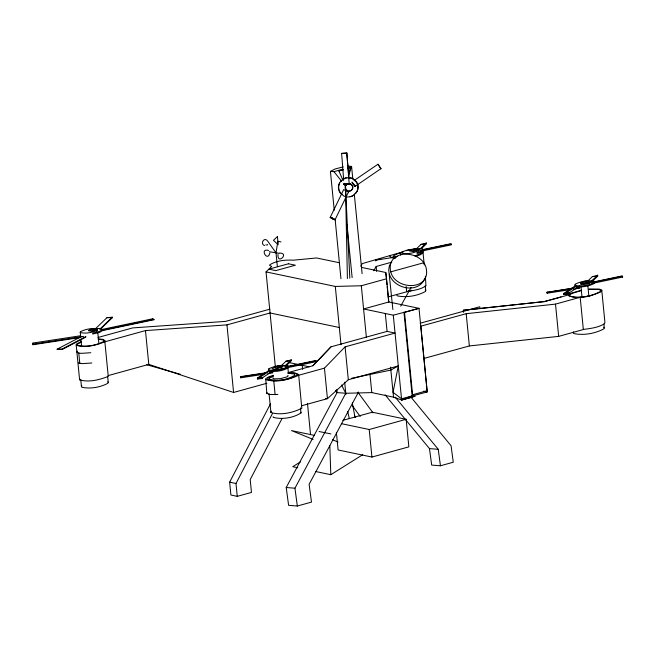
<?xml version="1.0" encoding="UTF-8"?>
<svg xmlns="http://www.w3.org/2000/svg" width="659" height="659" viewBox="0 0 659 659"><rect width="100%" height="100%" fill="white"/><g stroke="black" fill="none" stroke-linecap="round" stroke-linejoin="round"><path stroke-width="0.99" d="M240.774 377.796L240.741 376.586L240.774 377.796L263.798 374.271M573.017 288.057L547.11 292.324L571.971 288.527M98.125 338.891L102.623 339.319L105.218 340.777L104.863 341.807L108.249 376.38C99.41 379.881 88.932 382.582 79.607 379.864L76.222 345.291L76.271 344.13L80.942 341.7M79.607 379.864L79.657 378.703M578.981 287.39L576.996 287.448M272.571 372.071L272.81 372.887L267.801 373.653M277.373 266.673L276.014 252.825L277.884 241.26L281.022 241.919M301.558 405.787L327.441 398.646L348.323 379.741L398.267 365.951L393.052 392.352L401.529 398.819L401.644 399.997L412.476 397.105L412.163 395.886L401.529 398.819L393.291 315.191L363.587 308.964L388.826 301.987L419.091 308.338L393.291 315.191M240.708 376.956L265.585 373.118M272.735 372.047L269.572 372.508M581.559 290.232L571.345 293.173L568.651 294.878L568.651 295.734C578.824 300.043 591.708 295.949 601.296 291.624L601.758 290.141L599.591 289.136L589.113 289.07M277.843 394.444L269.358 394.502L266.837 393.365L265.692 378.678L268.963 376.734L273.518 375.317M266.837 393.365L267.052 392.525M288.914 372.78L295.018 372.978L298.626 374.419L301.806 408.292C292.588 412.822 280.915 415.475 270.923 412.55L271.253 411.208M347.4 278.609L345.473 185.986L346 184.034M348.364 175.245L350.464 167.427L351.577 166.398L348.051 166.142M349.797 278.18L345.473 185.986L346.066 184.075L346.082 184.644L345.489 184.215M348.43 176.414L351.379 166.842L347.507 167.913M277.999 254.399C277.118 265.511 289.976 252.768 279.309 253.072M334.237 210.237L330.431 171.398L335.192 168.943L343.158 166.908M335.258 219.892L330.167 217.519L343.668 189.586L348.545 191.86A24.712 8.295 27.8 0 1 347.342 191.25M332.993 219.216L333.24 218.747L333.742 218.986L332.993 219.216L333.536 219.414M335.11 219.653L330.447 217.157L331.007 217.478A23.996 8.056 27.8 0 0 332.729 218.434L333.314 218.739A25.89 8.691 27.8 0 0 335.11 219.653L348.545 191.86M391.116 262.323L389.321 265.931L388.736 269.959L392.871 309.541M424.849 278.345C418.654 294.202 393.621 288.963 389.395 274.144M425.269 285.627L425.763 290.693L425.335 291.558C417.048 295.99 406.628 297.761 397.393 295.899L396.842 295.191M282.044 418.498L250.206 479.571L251.466 492.43L237.248 496.351L230.897 495.016L229.637 482.166L270.511 403.778M237.248 496.351L235.988 483.5L272.579 413.308M358.504 392.08L309.112 484.299L311.493 502.109L297.324 506.021L288.601 505.321L286.22 487.512L337.062 392.583L336.757 389.527M297.324 506.021L294.944 488.212L345.777 393.275L341.568 385.037M80.25 332.194L80.53 331.683C85.472 329.072 91.683 327.976 97.178 329.129L97.211 330.068C92.26 332.68 86.049 333.775 80.555 332.622L80.25 332.194L80.637 336.181M77.325 351.099L76.872 351.931L77.367 352.614L80.991 353.372L90.81 352.73M102.59 330.414L99.707 332.35L92.68 334.047M107.648 376.396L108.249 382.517L107.812 383.324C100.119 387.385 90.464 389.074 81.922 387.294L81.444 386.627L81.881 385.828M268.839 369.823L268.872 370.91C275.223 372.236 282.406 370.976 288.123 367.961L288.453 367.36M273.04 377.747L272.793 378.208L273.839 378.859L280.512 378.645L287.143 376.816L288.148 375.852L287.868 375.473M584.08 283.428C595.983 280.116 573.256 282.983 583.19 283.543C597.993 281.945 581.765 278.708 580.851 284.128M573.684 331.831L573.182 332.762L573.734 333.528C583.652 335.604 594.846 333.635 603.776 328.923L604.278 327.993L603.891 323.964M400.697 306.155L411.059 287.464M360.786 266.195L362.318 263.575L403.555 251.656M373.653 270.75L376.149 266.475L391.743 262.175M88.495 330.678C93.998 326.864 103.512 329.986 90.678 331.156C82.342 330.192 103.274 328.067 91.84 331.082M97.268 330.711L97.178 329.129M274.358 367.623C279.861 363.809 289.375 366.939 276.541 368.109C268.205 367.137 289.136 365.012 277.703 368.027M409.412 250.815C414.915 247.001 424.429 250.132 411.595 251.293C403.259 250.329 424.19 248.204 412.756 251.219M418.185 250.848L418.201 250.362M341.024 180.928L339.385 183.301A10 9.728 -8.6 0 0 340.143 192.881L343.965 196.094A9.621 9.358 -8.6 0 0 353.677 195.303L357.203 191.242A10 9.728 -8.6 0 0 356.445 181.67L352.623 178.449A9.621 9.358 -8.6 0 0 348.512 177.535M345.777 189.668L345.473 185.986L347.062 184.19A3.707 3.608 -8.6 0 1 350.802 183.886L352.277 185.121A3.855 3.748 -8.6 0 1 352.565 188.812L350.983 190.616A3.707 3.608 -8.6 0 1 347.244 190.921L345.761 189.677A3.855 3.748 -8.6 0 1 345.473 185.986L344.311 183.326M346.337 184.841L345.802 185.657A3.855 3.748 -8.6 0 0 345.497 186.571M351.708 189.965L352.244 189.149A3.855 3.748 -8.6 0 0 351.955 185.459L350.481 184.223A3.707 3.608 -8.6 0 0 346.741 184.528M355.563 193.614L356.956 191.505A10 9.728 -8.6 0 0 356.198 181.925L352.376 178.704A9.621 9.358 -8.6 0 0 342.664 179.503M267.628 244.505L266.936 245.214M300.496 407.921L300.982 412.938C293.28 417.987 282.233 419.618 273.312 417.419L273.139 416.677M288.032 372.615L312.959 365.729L331.016 346.815L387.072 331.395L395.038 333.067L345.094 346.856L324.45 368.142L298.568 375.292C288.749 379.922 275.923 382.895 265.486 379.518M347.005 152.979L341.617 153.423A24.292 5.799 -4.5 0 1 346.799 153.193L349.023 178.63M330.167 217.519L332.82 218.442M381.017 168.613L380.811 168.836A25.841 8.707 59.6 0 0 377.961 164.239L381.017 168.613L355.003 186.439L351.947 182.057L355.135 186.349L354.797 185.772A25.437 8.575 59.6 0 0 354.46 185.187M335.25 219.579L335.044 219.793A25.89 8.691 27.8 0 1 333.248 218.887L332.655 218.574A23.996 8.056 27.8 0 1 330.942 217.627L330.381 217.305M331.016 346.815L312.959 365.729M95.151 329.055L106.947 317.704A43.832 42.613 -4.1 0 1 112.343 317.679L112.294 317.185L106.947 317.704M99.707 329.311L112.294 317.185M100.555 329.03L112.343 317.679M275.33 366.602L266.038 271.903L271.681 266.467L269.638 265.429L269.91 264.679C276.821 260.536 285.504 259.737 293.428 260.19L316.526 257.957L339.616 262.801M280.866 366.14L285.99 361.198A25.816 25.1 -4.1 0 0 291.262 359.83L291.344 360.695L285.454 366.363M284.663 366.182L291.262 359.83M416.645 248.624L421.043 244.39A25.816 25.1 -4.1 0 0 426.307 243.023L426.398 243.888L421.241 248.847M426.307 243.023L418.094 250.84M587.976 280.841L592.367 276.607A25.816 25.1 -4.1 0 0 597.639 275.24L597.721 276.096L592.565 281.063M597.639 275.24L589.064 283.354L584.187 284.531L580.991 284.342M340.777 181.192L342.911 179.248A9.621 9.358 -8.6 0 1 346.823 177.666M354.773 180.055L377.961 164.239M274.012 370.136L262.562 377.689L262.579 378.587L257.48 378.909L257.397 378.044L268.905 370.449M269.811 370.77L257.48 378.909L258.155 378.661M260.321 378.381L261.038 378.225L260.338 378.538M579.574 286.072L568.939 293.09L568.964 293.988L563.857 294.309L563.774 293.453L575.282 285.849M576.188 286.171L563.857 294.309L564.532 294.062A23.971 23.065 26.5 0 1 566.394 293.543L567.028 293.403A23.839 22.933 26.5 0 1 568.939 293.09M564.071 294.219L569.022 293.947M567.432 293.782L566.715 293.939L567.415 293.626M300.488 461.852L292.736 466.712L297.744 467.766M315.776 471.547L330.81 474.702L362.697 454.726M398.267 365.951L390.861 370.086L351.799 378.233M85.909 336.543L62.028 349.064L57.012 349.221L81.798 336.337M57.226 349.221A36.558 34.194 45 0 1 62.078 349.575L85.744 337.169M81.205 342.169L77.778 343.965L77.342 344.772L77.82 345.431C86.362 347.219 96.016 345.522 103.71 341.461L104.138 340.662L103.661 339.995L98.298 339.245M96.115 331.304L96.824 331.007M337.062 392.583L345.777 393.275L371.791 392.599L393.522 397.163L401.644 399.997L412.163 395.886M273.485 376.132L270.174 377.706L269.399 378.579L269.572 379.32C278.502 381.528 289.548 379.889 297.25 374.839L297.077 374.09L293.996 373.175L288.057 373.2M415.738 256.442L420.244 254.778L422.757 253.138L422.946 251.746L424.248 265.025M347.515 168.605L350.464 167.427L347.565 168.292M273.378 375.696L268.024 378.2L267.686 379.551C276.31 382.187 286.739 379.889 294.482 375.449L294.688 374.609L293.898 373.933L288.008 373.282M414.964 255.947L421.562 253.064L421.991 252.208L421.439 251.499M406.348 250.733L407.723 250.296M275.676 366.89L271.879 368.883L274.16 369.683L279.597 369.32L285.017 368.019L287.233 366.528L286.179 365.877L283.354 365.712L277.521 366.445M281.063 368.538L281.978 368.249M343.141 180.657L338.858 170.887L342.729 169.734M412.6 394.749L427.081 390.705M330.431 171.398L333.956 171.653L342.664 169.248M98.002 337.482L132.673 327.91L225.551 321.394L269.811 309.178M339.336 327.507L270.066 312.976L226.96 324.879L145.474 330.596L104.863 341.807C96.025 345.308 85.538 348.018 76.222 345.291M390.738 271.862C395.375 290.537 431.332 290.948 426.109 267.859C421.472 249.184 385.515 248.773 390.738 271.862L423.449 262.834M266.038 271.903L335.307 286.434L361.313 285.759L386.553 278.79L385.795 272.497L361.7 267.439M406.142 286.525L406.644 291.632L411.578 290.265M388.176 296.896L411.644 290.413M108.175 375.597L148.794 364.378L233.583 392.451L266.895 383.258M420.178 323.215L479.744 306.764L479.941 308.783M420.755 326.197L466.193 313.692L555.504 304.112L580.184 297.291L583.347 329.549L558.667 336.37L469.356 345.95L423.918 358.447M568.651 294.878L543.972 301.69L561.056 296.978M401.644 399.997L415.219 396.248M342.828 420.368L372.343 412.213L406.15 419.313L408.852 446.86L371.923 457.058L338.108 449.965L336.411 432.617M341.378 423.663L369.221 429.511L406.15 419.313M385.111 394.848L429.47 448.614L431.678 465.081L440.443 465.773L453.268 462.223L451.069 445.756L410.623 396.734M412.361 395.927L427.205 391.965L420.846 326.213M343.421 169.824L338.858 170.887M579.541 297.497L581.246 297.061M402.698 252.315L397.146 253.896L393.505 255.84L393.069 256.697L395.12 257.916M408.407 250.082L418.374 248.558L422.048 248.764L423.407 249.613L422.106 250.865L416.883 252.586M416.974 253.526L422.197 251.812L423.177 251.145L423.144 250.058M580.966 290.594L571.567 293.568L569.524 295.529L570.084 296.295C579.994 298.362 591.197 296.402 600.127 291.69L600.629 290.759L600.077 289.993L598.504 289.433L589.014 289.359M260.017 378.142L260.651 378.002A23.839 22.933 26.5 0 1 262.562 377.689M419.017 249.53L420.285 250.486L451.217 243.978L451.3 244.843L422.403 250.914M423.07 249.547L449.833 243.921A19.877 5.643 80.3 0 0 451.217 243.978M101.643 329.525L152.435 318.849A38.082 10.816 80.3 0 0 153.86 319.327L153.901 319.755L101.848 330.703M102.071 330.217L153.86 319.327M590.349 281.747L591.609 282.695L622.541 276.187L622.623 277.052L593.726 283.131M594.393 281.764L621.157 276.137A19.877 5.643 80.3 0 0 622.541 276.187M288.016 366.355L314.78 360.728A19.877 5.643 80.3 0 0 316.163 360.786L316.246 361.651L287.349 367.722M287.415 366.832L316.163 360.786M90.744 329.212L99.534 328.437L102.491 329.475L99.616 331.411L92.59 333.108M406.644 291.632C413.218 290.471 420.351 289.762 425.961 285.833L425.352 276.269M380.778 259.053L375.795 259.811L375.828 260.989M392.723 257.216L397.707 256.45M396.66 256.919L375.762 260.148M80.349 337.474L33.032 344.723A36.558 0.568 84.6 0 1 32.95 343.059L80.266 335.802M33.032 344.723L32.983 344.212L83.578 336.452M579.615 286.986L579.113 287.027L579.615 287.11M575.95 287.909L579.154 287.118L579.187 288.288L573.182 289.21M547.085 292.365L547.159 293.206L571.18 289.515M240.741 376.618L265.643 372.805M270.618 372.038L272.612 371.734M421.043 244.39L425.467 243.978M592.367 276.607L597.721 276.096M285.99 361.198L288.551 360.967M583.339 329.434C590.53 328.462 598.15 327.671 604.443 323.767L604.904 322.284L601.758 290.141M91.815 362.994L81.996 363.644L78.372 362.887M277.81 369.122L275.042 369.106M563.774 293.453L569.096 293.107M257.397 378.044L262.719 377.706M319.088 431.53L330.9 433.91M587.754 283.205L589.533 283.032L589.533 282.579M346.799 153.193L349.212 183.976L343.825 184.421L349.204 183.82L348.578 183.836A23.469 5.601 -4.5 0 0 347.952 183.853M587.713 295.924L590.39 295.718M566.699 293.782L567.226 293.749M260.519 378.414L261.055 378.381M583.981 283.444L580.744 283.024M349.212 183.976L348.595 183.993A23.469 5.601 -4.5 0 0 347.96 184.009M325.389 398.637L327.441 398.646L324.45 368.142M429.47 448.614L438.235 449.298L440.443 465.773M286.22 487.512L294.944 488.212M269.35 251.705L278.881 253.303M465.279 310.76L463.293 310.348L463.491 312.358M289.317 362.623L309.186 366.791M423.515 391.191L427.205 391.965L419 308.321L404.527 312.366L412.839 397.179L412.279 397.064L403.959 312.242M314.549 435.426L291.5 430.591L313.107 439.38M229.637 482.166L235.988 483.5M146.784 364.757L180.154 374.221M332.4 439.726L338.034 442.016M264.539 245.585C260.107 244.291 263.567 236.968 267.175 240.411M621.157 276.137L622.623 277.052M314.78 360.728L316.246 361.651M152.435 318.849L153.901 319.755M346.741 190.064L347.565 190.583M268.575 250.486C259.135 247.652 267.529 262.743 269.869 252.932M342.087 194.479L340.39 192.626A10 9.728 -8.6 0 1 339.237 190.393M395.178 397.113L438.235 449.298M333.956 171.653L341.634 181.209M343.553 183.597L345.473 185.986M425.212 289.985L425.763 290.693M357.895 392.262L373.052 412.913M352.334 405.713L360.218 416.455M335.678 390.334L336.889 391.99M354.476 415.953L355.687 417.6M594.476 282.274L594.509 283.362C588.784 286.385 581.6 287.645 575.249 286.311L574.895 285.825M603.726 327.226L604.278 327.993M107.771 381.858L108.249 382.517M267.636 241.062L276.014 252.825M389.601 256.038L391.833 257.636A20.289 4.737 -5.6 0 0 395.178 258.443M355.003 186.439L354.666 185.863A25.437 8.575 59.6 0 0 354.328 185.278M300.809 412.188L300.982 412.938M347.721 411.62L349.311 418.572M352.318 402.954L354.962 417.015M587.877 286.08L588.833 295.833M580.917 286.154L581.971 296.879M579.187 288.288L579.072 286.261M555.504 304.112L558.667 336.37M466.193 313.692L469.356 345.95M400.466 253.04L400.664 255.082M386.553 278.79L388.826 301.987M385.795 272.497L386.99 284.721M387.187 286.764L388.686 302.044M385.317 313.519L387.072 331.395M390.565 367.03L393.522 397.163M376.149 266.475L376.635 271.45M351.577 166.398L352.779 178.663M354.287 193.993L362.104 273.707M361.313 285.759L366.388 337.523M369.987 374.238L371.791 392.599M369.221 429.511L371.923 457.058M346.922 224.455L352.137 277.604M335.143 219.431L340.95 278.708M345.094 346.856L348.323 379.741M335.307 286.434L341.016 344.715M344.69 382.162L345.893 394.453M307.473 403.316L310.537 434.586M302.143 364.345L302.638 369.402M287.53 364.229L288.321 372.31M273.757 380.828L275.116 394.667M269.053 393.547L270.923 412.55M226.96 324.879L233.583 392.451M145.474 330.596L148.794 364.378M97.779 332.54L98.858 343.504M81.024 340.168L81.617 346.148M78.775 353.109L79.78 363.373M80.744 379.485L81.444 386.627M62.028 349.064L62.078 349.575M341.617 153.423L343.701 179.965M32.95 343.051L32.983 344.212M329.813 445.599L330.81 474.702M578.907 286.286L578.94 287.456M547.118 292.028L547.159 293.206M338.99 189.594A10 9.728 -8.6 0 1 339.632 183.045M353.924 195.048A9.621 9.358 -8.6 0 1 350.011 196.621M351.305 190.278A3.707 3.608 -8.6 0 1 348.496 190.879M266.178 244.761A2.364 1.367 74.6 0 1 265.849 244.917M262.496 377.731A23.839 22.933 26.5 0 0 260.585 378.044L259.951 378.184A23.971 23.065 26.5 0 0 258.089 378.703M568.882 293.131A23.839 22.933 26.5 0 0 566.962 293.444L566.336 293.584A23.971 23.065 26.5 0 0 564.466 294.103M268.748 368.883L268.773 369.971C275.132 371.297 282.307 370.037 288.032 367.014L287.999 365.926C281.648 364.6 274.465 365.86 268.748 368.883M401.751 252.249L401.776 253.188C407.278 254.333 413.481 253.245 418.432 250.634L418.407 249.695C412.905 248.542 406.702 249.629 401.751 252.249M575.126 284.284L575.159 285.372C581.51 286.698 588.693 285.438 594.41 282.423L594.385 281.335C588.026 280.001 580.851 281.261 575.126 284.284M463.359 310.265L544.037 301.616L463.359 310.265M277.423 236.548L273.444 240.329L278.222 244.711L277.423 236.548M288.477 263.773L268.864 269.185L275.75 270.627L295.364 265.215L288.477 263.773"/></g></svg>
